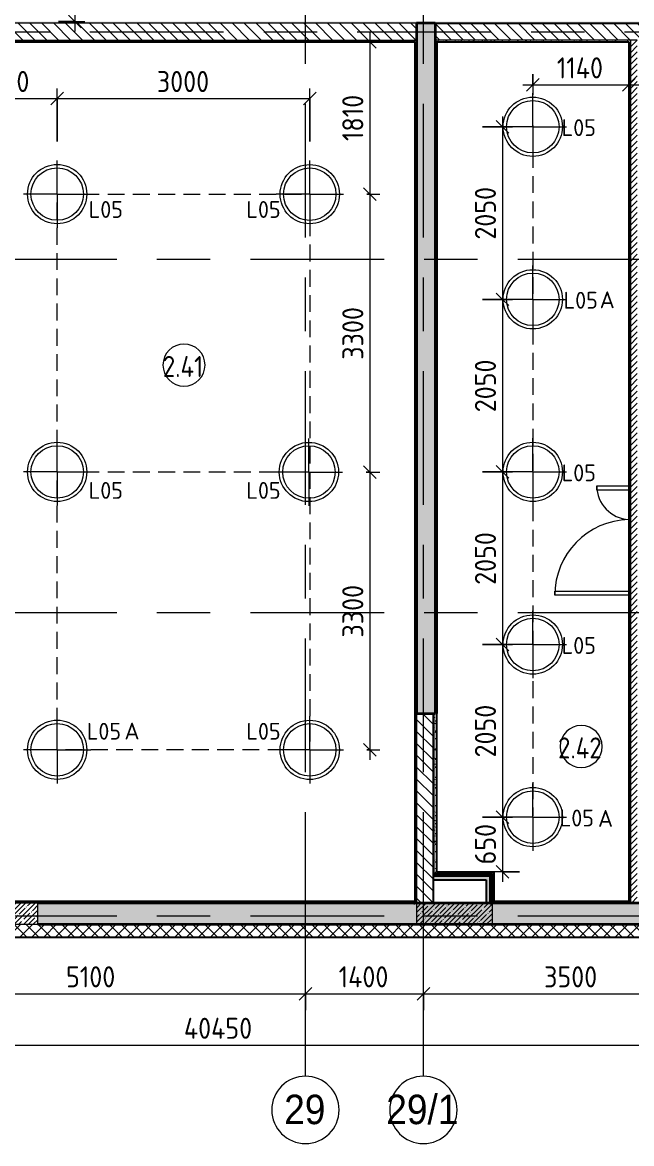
# Model space of a CAD drawing. Header units: millimetres. Extents: x 81094 to 272713, y -8553 to 29000.
# Drawn here: x 102448 to 109683, y -2706 to 10610 of the extents above; entities that cross this region are included whole.
import ezdxf

# ---------------------------------------------------------------- set-up
doc = ezdxf.new("R2010")
doc.units = ezdxf.units.MM
doc.linetypes.add('ADSK_Штрих_ш2 п1', pattern=[300, 200, -100])
doc.linetypes.add('Осевая', pattern=[3175, 635, -476.25, 1587.5, -476.25])
for name, color, linetype, lineweight in [('A-ANNO-DIMS', 7, 'Continuous', 9), ('A-ANNO-DIMS-100', 7, 'Continuous', 9), ('A-AREA-IDEN', 7, 'Continuous', 9), ('A-DETL-1', 7, 'ADSK_Штрих_ш2 п1', 9), ('A-DOOR', 7, 'Continuous', 9), ('A-DOOR-1', 7, 'Continuous', 13), ('A-WALL', 7, 'Continuous', 9), ('E-LITE-EQPM-IDEN', 7, 'Continuous', 9), ('I-WALL', 7, 'Continuous', 9), ('S-COLS', 7, 'Continuous', 9), ('Оси', 7, 'Continuous', 9), ('Оси-1', 7, 'Continuous', 20), ('Оси-2', 7, 'Осевая', 9)]:
    doc.layers.add(name, color=color, linetype=linetype, lineweight=lineweight)
for name, color, linetype, lineweight, true_color in [('A-ANNO-NOTE', 1, 'Continuous', 9, 0xff0000), ('A-WALL-1', 7, 'Continuous', 35, 0x3c3c3c), ('A-WALL-3', 7, 'Continuous', 25, 0x3c3c3c), ('A-WALL-FNSH-1', 7, 'Continuous', 9, 0x3c3c3c), ('A-WALL-FNSH-2', 7, 'Continuous', 13, 0x3c3c3c), ('G-ANNO-TEXT-1', 1, 'Continuous', 9, 0xff0000)]:
    doc.layers.add(name, color=color, linetype=linetype, lineweight=lineweight, true_color=true_color)
doc.styles.add('Arial', font='arial.ttf', dxfattribs={"width": 0.9, "height": 350})
doc.styles.add('GOST Common', font='GOST_Common.ttf', dxfattribs={"height": 200})
doc.styles.add('GOST Common_1', font='GOST_Common.ttf', dxfattribs={"width": 0.9, "height": 250})
doc.styles.add('ISOCPEUR', font='isocpeur.ttf', dxfattribs={"width": 0.9, "height": 250})
doc.styles.add('ISOCPEUR_2', font='isocpeur.ttf', dxfattribs={"height": 200})
doc.dimstyles.new('ISO-2_5_0_9К_БОЛЬШОЙ', dxfattribs={"dimscale": 304.8, "dimtxt": 248.995294, "dimasz": 0.492126, "dimexe": 0.393701, "dimexo": 0.984252, "dimgap": 0, "dimtad": 1, "dimdec": 0, "dimrnd": 10, "dimzin": 0, "dimdsep": 46, "dimtxsty": 'ISOCPEUR', "dimblk1": 'OBLIQUE', "dimblk2": 'OBLIQUE', "dimsah": 1, "dimcen": 0.09, "dimdle": 0.393701, "dimazin": 0, "dimtfac": 1, "dimtdec": 4, "dimtix": 1, "dimtmove": 0, "dimatfit": 3, "dimfxl": 1, "dimtvp": 1, "dimtolj": 1, "dimtzin": 0, "dimarcsym": 2})
pattern_1 = [(135, (0, 0), (-70.71068, -70.71068), [])]
pattern_2 = [(45, (0, 0), (-57.024626, 57.024626), []), (45, (57.025, 0), (-57.024626, 57.024626), [100.806, -20.161, 3.353, -16.808])]
pattern_3 = [(0, (0, 0), (121.92, 30.48), [10.058, -81.382, 10.058, -81.382, -487.68]), (0, (0, 0), (121.92, 30.48), [-182.88, 10.058, -172.822, 10.058, -81.382, -213.36]), (0, (0, 0), (121.92, 30.48), [-457.2, 10.058, -50.902, 10.058, -142.342]), (120, (45.72, 15.24), (-87.356454, 90.345817), [10.058, -81.382, 10.058, -81.382, -487.68]), (120, (45.72, 15.24), (-87.356454, 90.345817), [-182.88, 10.058, -172.822, 10.058, -81.382, -213.36]), (120, (45.72, 15.24), (-87.356454, 90.345817), [-457.2, 10.058, -50.902, 10.058, -142.342]), (240, (60.96, 76.2), (-34.563546, -120.825817), [10.058, -81.382, 10.058, -81.382, -487.68]), (240, (60.96, 76.2), (-34.563546, -120.825817), [-182.88, 10.058, -172.822, 10.058, -81.382, -213.36]), (240, (60.96, 76.2), (-34.563546, -120.825817), [-457.2, 10.058, -50.902, 10.058, -142.342])]
pattern_4 = [(45, (0, 0), (-106.06602, 106.06602), []), (135, (0, 0), (-106.06602, -106.06602), [])]

# ---------------------------------------------------------------- blocks, each defined once
blk = doc.blocks.new('BSC_Колонна _Прямоугольная - 250х900-V3-План расстановки осветительного оборудования 2 этажа в осях 23-33')
at = {"layer": 'S-COLS'}
h = blk.add_hatch(dxfattribs=at)
h.set_pattern_fill('FP_7', color=256, style=0, pattern_type=2)
h.set_pattern_definition([(45, (-102180, -25), (-57.024626, 57.024626), []), (45, (-102122.975, -25), (-57.024626, 57.024626), [100.806, -20.161, 3.353, -16.808])])
h.paths.add_polyline_path([(-149, -125), (450, -125), (450, 125), (-450, 125), (-450, -125)])
for p, q in [((450, 125), (-450, 125)), ((-450, 125), (-450, -125)), ((450, -125), (450, 125)), ((-450, -125), (450, -125))]:
    blk.add_line(p, q, dxfattribs=at)
blk = doc.blocks.new('110_Дверь_СКБ_2Ст - Д-5_п_ Из игровой в коридор-32351726-План расстановки осветительного оборудования 2 этажа в осях 23-33')
at = {"layer": 'A-DOOR'}
for centre, radius, start, end in [((-638, -40), 400, 270, 357.1167), ((662, -40), 900, 181.2776, 270)]:
    blk.add_arc(centre, radius, start, end, dxfattribs=at)
at = {"layer": 'A-DOOR-1'}
for p, q in [((-638, -440), (-638, -60)), ((-588, -60), (-588, -440)), ((612, -940), (612, -60)), ((662, -60), (662, -940)), ((-588, -440), (-638, -440)), ((662, -940), (612, -940))]:
    blk.add_line(p, q, dxfattribs=at)
blk = doc.blocks.new('Ось сетки - D8-29747960-План расстановки осветительного оборудования 2 этажа в осях 23-33')
at = {"layer": 'Оси-1'}
for start, end in [(360, 180), (180, 360)]:
    blk.add_arc((0, 0), 4, start, end, dxfattribs=at)
blk = doc.blocks.new('DIMBLOCK20-План расстановки осветительного оборудования 2 этажа в осях 23-33')
at = {"layer": 'A-ANNO-DIMS-100', "lineweight": 20}
for p, q in [((100710, -928), (100635, -1003)), ((100710, -928), (100785, -853)), ((105810, -928), (105735, -1003)), ((105810, -928), (105885, -853))]:
    blk.add_line(p, q, dxfattribs=at)
at = {"layer": 'A-ANNO-DIMS-100'}
for p, q in [((100710, -1121), (100710, -808)), ((100710, -928), (105810, -928)), ((100710, -928), (100710, -1121)), ((105810, -1121), (105810, -808)), ((105810, -928), (105810, -1121))]:
    blk.add_line(p, q, dxfattribs=at)
at = {"layer": 'A-ANNO-DIMS-100', "color": 0, "insert": (102966, -601), "char_height": 250, "width": 706.76, "attachment_point": 1, "line_spacing_factor": 1.149209, "style": 'ISOCPEUR'}
blk.add_mtext('5100', dxfattribs=at)
blk = doc.blocks.new('_Oblique')
at = {"color": 0, "linetype": 'ByBlock', "lineweight": -2}
blk.add_line((-0.5, -0.5), (0.5, 0.5), dxfattribs=at)
blk = doc.blocks.new('DIMBLOCK21-План расстановки осветительного оборудования 2 этажа в осях 23-33')
at = {"layer": 'A-ANNO-DIMS-100', "lineweight": 20}
for p, q in [((105810, -928), (105735, -1003)), ((105810, -928), (105885, -853)), ((107210, -928), (107135, -1003)), ((107210, -928), (107285, -853))]:
    blk.add_line(p, q, dxfattribs=at)
at = {"layer": 'A-ANNO-DIMS-100'}
for p, q in [((105810, -1121), (105810, -808)), ((105810, -928), (107210, -928)), ((105810, -928), (105810, -1121)), ((107210, -1121), (107210, -808)), ((107210, -928), (107210, -1121))]:
    blk.add_line(p, q, dxfattribs=at)
at = {"layer": 'A-ANNO-DIMS-100', "color": 0, "insert": (106204, -601), "char_height": 250, "width": 735.49, "attachment_point": 1, "line_spacing_factor": 1.149209, "style": 'ISOCPEUR'}
blk.add_mtext('1400', dxfattribs=at)
blk = doc.blocks.new('DIMBLOCK22-План расстановки осветительного оборудования 2 этажа в осях 23-33')
at = {"layer": 'A-ANNO-DIMS-100', "lineweight": 20}
for p, q in [((107210, -928), (107135, -1003)), ((107210, -928), (107285, -853)), ((110710, -928), (110635, -1003)), ((110710, -928), (110785, -853))]:
    blk.add_line(p, q, dxfattribs=at)
at = {"layer": 'A-ANNO-DIMS-100'}
for p, q in [((107210, -1121), (107210, -808)), ((107210, -928), (110710, -928)), ((107210, -928), (107210, -1121)), ((110710, -1121), (110710, -808)), ((110710, -928), (110710, -1121))]:
    blk.add_line(p, q, dxfattribs=at)
at = {"layer": 'A-ANNO-DIMS-100', "color": 0, "insert": (108644, -601), "char_height": 250, "width": 758.48, "attachment_point": 1, "line_spacing_factor": 1.149209, "style": 'ISOCPEUR'}
blk.add_mtext('3500', dxfattribs=at)
blk = doc.blocks.new('DIMBLOCK42-План расстановки осветительного оборудования 2 этажа в осях 23-33')
at = {"layer": 'A-ANNO-DIMS-100'}
for p, q in [((101631, 9513), (101631, 9827)), ((102861, 9196), (102861, 9827)), ((101511, 9707), (102861, 9707)), ((101631, 9707), (101631, 9513)), ((102861, 9707), (102861, 9196))]:
    blk.add_line(p, q, dxfattribs=at)
at = {"layer": 'A-ANNO-DIMS-100', "lineweight": 20}
for p, q in [((101631, 9707), (101706, 9782)), ((102861, 9707), (102936, 9782)), ((101631, 9707), (101556, 9632)), ((102861, 9707), (102786, 9632))]:
    blk.add_line(p, q, dxfattribs=at)
at = {"layer": 'A-ANNO-DIMS-100', "color": 0, "insert": (101952, 10033), "char_height": 250, "width": 706.76, "attachment_point": 1, "line_spacing_factor": 1.149209, "style": 'ISOCPEUR'}
blk.add_mtext('1230', dxfattribs=at)
blk = doc.blocks.new('DIMBLOCK43-План расстановки осветительного оборудования 2 этажа в осях 23-33')
at = {"layer": 'A-ANNO-DIMS-100'}
for p, q in [((102861, 9196), (102861, 9827)), ((105861, 9195), (105861, 9827)), ((102861, 9707), (105861, 9707)), ((102861, 9707), (102861, 9196)), ((105861, 9707), (105861, 9195))]:
    blk.add_line(p, q, dxfattribs=at)
at = {"layer": 'A-ANNO-DIMS-100', "lineweight": 20}
for p, q in [((102861, 9707), (102936, 9782)), ((105861, 9707), (105936, 9782)), ((102861, 9707), (102786, 9632)), ((105861, 9707), (105786, 9632))]:
    blk.add_line(p, q, dxfattribs=at)
at = {"layer": 'A-ANNO-DIMS-100', "color": 0, "insert": (104045, 10033), "char_height": 250, "width": 758.48, "attachment_point": 1, "line_spacing_factor": 1.149209, "style": 'ISOCPEUR'}
blk.add_mtext('3000', dxfattribs=at)
blk = doc.blocks.new('DIMBLOCK56-План расстановки осветительного оборудования 2 этажа в осях 23-33')
at = {"layer": 'A-ANNO-DIMS-100'}
for p, q in [((108149, 9491), (108149, 7321)), ((107912, 9371), (108269, 9371)), ((108149, 9371), (107912, 9371)), ((107912, 7321), (108269, 7321)), ((108149, 7321), (107912, 7321))]:
    blk.add_line(p, q, dxfattribs=at)
at = {"layer": 'A-ANNO-DIMS-100', "lineweight": 20}
for p, q in [((108149, 9371), (108074, 9446)), ((108149, 9371), (108224, 9296)), ((108149, 7321), (108074, 7396)), ((108149, 7321), (108224, 7246))]:
    blk.add_line(p, q, dxfattribs=at)
at = {"layer": 'A-ANNO-DIMS-100', "color": 0, "insert": (107822, 8030), "char_height": 250, "width": 758.48, "attachment_point": 1, "rotation": 90, "line_spacing_factor": 1.149209, "style": 'ISOCPEUR'}
blk.add_mtext('2050', dxfattribs=at)
blk = doc.blocks.new('DIMBLOCK57-План расстановки осветительного оборудования 2 этажа в осях 23-33')
at = {"layer": 'A-ANNO-DIMS-100', "lineweight": 20}
for p, q in [((108149, 7321), (108074, 7396)), ((108149, 7321), (108224, 7246)), ((108149, 5271), (108074, 5346)), ((108149, 5271), (108224, 5196))]:
    blk.add_line(p, q, dxfattribs=at)
at = {"layer": 'A-ANNO-DIMS-100'}
for p, q in [((107912, 7321), (108269, 7321)), ((108149, 7321), (107912, 7321)), ((108149, 7321), (108149, 5271)), ((107912, 5271), (108269, 5271)), ((108149, 5271), (107912, 5271))]:
    blk.add_line(p, q, dxfattribs=at)
at = {"layer": 'A-ANNO-DIMS-100', "color": 0, "insert": (107822, 5980), "char_height": 250, "width": 758.48, "attachment_point": 1, "rotation": 90, "line_spacing_factor": 1.149209, "style": 'ISOCPEUR'}
blk.add_mtext('2050', dxfattribs=at)
blk = doc.blocks.new('DIMBLOCK58-План расстановки осветительного оборудования 2 этажа в осях 23-33')
at = {"layer": 'A-ANNO-DIMS-100', "lineweight": 20}
for p, q in [((108149, 5271), (108074, 5346)), ((108149, 5271), (108224, 5196)), ((108149, 3221), (108074, 3296)), ((108149, 3221), (108224, 3146))]:
    blk.add_line(p, q, dxfattribs=at)
at = {"layer": 'A-ANNO-DIMS-100'}
for p, q in [((107912, 5271), (108269, 5271)), ((108149, 5271), (107912, 5271)), ((108149, 5271), (108149, 3221)), ((107912, 3221), (108269, 3221)), ((108149, 3221), (107912, 3221))]:
    blk.add_line(p, q, dxfattribs=at)
at = {"layer": 'A-ANNO-DIMS-100', "color": 0, "insert": (107822, 3930), "char_height": 250, "width": 758.48, "attachment_point": 1, "rotation": 90, "line_spacing_factor": 1.149209, "style": 'ISOCPEUR'}
blk.add_mtext('2050', dxfattribs=at)
blk = doc.blocks.new('DIMBLOCK59-План расстановки осветительного оборудования 2 этажа в осях 23-33')
at = {"layer": 'A-ANNO-DIMS-100'}
for p, q in [((107912, 3221), (108269, 3221)), ((108149, 3221), (107912, 3221)), ((108149, 3221), (108149, 1171)), ((107912, 1171), (108269, 1171)), ((108149, 1171), (107912, 1171))]:
    blk.add_line(p, q, dxfattribs=at)
at = {"layer": 'A-ANNO-DIMS-100', "lineweight": 20}
for p, q in [((108149, 3221), (108074, 3296)), ((108149, 3221), (108224, 3146)), ((108149, 1171), (108074, 1246)), ((108149, 1171), (108224, 1096))]:
    blk.add_line(p, q, dxfattribs=at)
at = {"layer": 'A-ANNO-DIMS-100', "color": 0, "insert": (107822, 1880), "char_height": 250, "width": 758.48, "attachment_point": 1, "rotation": 90, "line_spacing_factor": 1.149209, "style": 'ISOCPEUR'}
blk.add_mtext('2050', dxfattribs=at)
blk = doc.blocks.new('DIMBLOCK60-План расстановки осветительного оборудования 2 этажа в осях 23-33')
at = {"layer": 'A-ANNO-DIMS-100', "lineweight": 20}
for p, q in [((108149, 1171), (108074, 1246)), ((108149, 1171), (108224, 1096)), ((108149, 521), (108074, 596)), ((108149, 521), (108224, 446))]:
    blk.add_line(p, q, dxfattribs=at)
at = {"layer": 'A-ANNO-DIMS-100'}
for p, q in [((107912, 1171), (108269, 1171)), ((108149, 1171), (107912, 1171)), ((108149, 1171), (108149, 401)), ((108350, 521), (108029, 521)), ((108149, 521), (108350, 521))]:
    blk.add_line(p, q, dxfattribs=at)
at = {"layer": 'A-ANNO-DIMS-100', "color": 0, "insert": (107822, 609), "char_height": 250, "width": 568.86, "attachment_point": 1, "rotation": 90, "line_spacing_factor": 1.149209, "style": 'ISOCPEUR'}
blk.add_mtext('650', dxfattribs=at)
blk = doc.blocks.new('Марка_Помещения - Номер-25198446-План расстановки осветительного оборудования 2 этажа в осях 23-33')
at = {"layer": 'A-AREA-IDEN'}
for start, end in [(360, 180), (180, 360)]:
    blk.add_arc((0, 0), 2.5, start, end, dxfattribs=at)
blk = doc.blocks.new('DIMBLOCK115-План расстановки осветительного оборудования 2 этажа в осях 23-33')
at = {"layer": 'A-ANNO-DIMS-100'}
for p, q in [((103776, 11721), (102951, 11721)), ((103071, 11841), (103071, 10501)), ((103071, 11721), (103776, 11721)), ((102877, 10621), (103191, 10621)), ((103071, 10621), (102877, 10621))]:
    blk.add_line(p, q, dxfattribs=at)
at = {"layer": 'A-ANNO-DIMS-100', "lineweight": 20}
for p, q in [((103071, 11721), (102996, 11796)), ((103071, 11721), (103146, 11646)), ((103071, 10621), (102996, 10696)), ((103071, 10621), (103146, 10546))]:
    blk.add_line(p, q, dxfattribs=at)
at = {"layer": 'A-ANNO-DIMS-100', "color": 0, "insert": (102744, 10898), "char_height": 250, "width": 655.05, "attachment_point": 1, "rotation": 90, "line_spacing_factor": 1.149209, "style": 'ISOCPEUR'}
blk.add_mtext('1100', dxfattribs=at)
blk = doc.blocks.new('DIMBLOCK141-План расстановки осветительного оборудования 2 этажа в осях 23-33')
at = {"layer": 'A-ANNO-DIMS-100', "lineweight": 20}
for p, q in [((106574, 10379), (106499, 10454)), ((106574, 10379), (106649, 10304)), ((106574, 8570), (106499, 8645)), ((106574, 8570), (106649, 8495))]:
    blk.add_line(p, q, dxfattribs=at)
at = {"layer": 'A-ANNO-DIMS-100'}
for p, q in [((106574, 10499), (106574, 8570)), ((106380, 10379), (106694, 10379)), ((106574, 10379), (106380, 10379)), ((106539, 8570), (106694, 8570)), ((106574, 8570), (106539, 8570))]:
    blk.add_line(p, q, dxfattribs=at)
at = {"layer": 'A-ANNO-DIMS-100', "color": 0, "insert": (106247, 9201), "char_height": 250, "width": 655.05, "attachment_point": 1, "rotation": 90, "line_spacing_factor": 1.149209, "style": 'ISOCPEUR'}
blk.add_mtext('1810', dxfattribs=at)
blk = doc.blocks.new('DIMBLOCK142-План расстановки осветительного оборудования 2 этажа в осях 23-33')
at = {"layer": 'A-ANNO-DIMS-100', "lineweight": 20}
for p, q in [((106574, 8570), (106499, 8645)), ((106574, 8570), (106649, 8495)), ((106574, 5270), (106499, 5345)), ((106574, 5270), (106649, 5195))]:
    blk.add_line(p, q, dxfattribs=at)
at = {"layer": 'A-ANNO-DIMS-100'}
for p, q in [((106539, 8570), (106694, 8570)), ((106574, 8570), (106539, 8570)), ((106574, 8570), (106574, 5270)), ((106530, 5270), (106694, 5270)), ((106574, 5270), (106530, 5270))]:
    blk.add_line(p, q, dxfattribs=at)
at = {"layer": 'A-ANNO-DIMS-100', "color": 0, "insert": (106247, 6604), "char_height": 250, "width": 758.48, "attachment_point": 1, "rotation": 90, "line_spacing_factor": 1.149209, "style": 'ISOCPEUR'}
blk.add_mtext('3300', dxfattribs=at)
blk = doc.blocks.new('DIMBLOCK143-План расстановки осветительного оборудования 2 этажа в осях 23-33')
at = {"layer": 'A-ANNO-DIMS-100', "lineweight": 20}
for p, q in [((106574, 5270), (106499, 5345)), ((106574, 5270), (106649, 5195)), ((106574, 1970), (106499, 2045)), ((106574, 1970), (106649, 1895))]:
    blk.add_line(p, q, dxfattribs=at)
at = {"layer": 'A-ANNO-DIMS-100'}
for p, q in [((106530, 5270), (106694, 5270)), ((106574, 5270), (106530, 5270)), ((106574, 5270), (106574, 1850)), ((106539, 1970), (106694, 1970)), ((106574, 1970), (106539, 1970))]:
    blk.add_line(p, q, dxfattribs=at)
at = {"layer": 'A-ANNO-DIMS-100', "color": 0, "insert": (106247, 3304), "char_height": 250, "width": 758.48, "attachment_point": 1, "rotation": 90, "line_spacing_factor": 1.149209, "style": 'ISOCPEUR'}
blk.add_mtext('3300', dxfattribs=at)
blk = doc.blocks.new('DIMBLOCK144-План расстановки осветительного оборудования 2 этажа в осях 23-33')
at = {"layer": 'A-ANNO-DIMS-100'}
for p, q in [((108510, 9996), (108510, 9748)), ((108510, 9868), (108510, 9996)), ((109649, 9674), (109649, 9988)), ((108390, 9868), (109769, 9868)), ((109649, 9868), (109649, 9674))]:
    blk.add_line(p, q, dxfattribs=at)
at = {"layer": 'A-ANNO-DIMS-100', "lineweight": 20}
for p, q in [((108510, 9868), (108435, 9793)), ((108510, 9868), (108585, 9943)), ((109649, 9868), (109574, 9793)), ((109649, 9868), (109724, 9943))]:
    blk.add_line(p, q, dxfattribs=at)
at = {"layer": 'A-ANNO-DIMS-100', "color": 0, "insert": (108795, 10195), "char_height": 250, "width": 683.78, "attachment_point": 1, "line_spacing_factor": 1.149209, "style": 'ISOCPEUR'}
blk.add_mtext('1140', dxfattribs=at)
blk = doc.blocks.new('DIMBLOCK147-План расстановки осветительного оборудования 2 этажа в осях 23-33')
at = {"layer": 'A-ANNO-DIMS-100'}
for p, q in [((84560, -1732), (84560, -1418)), ((125010, -1732), (125010, -1418)), ((84440, -1538), (125130, -1538)), ((84560, -1538), (84560, -1732)), ((125010, -1538), (125010, -1732))]:
    blk.add_line(p, q, dxfattribs=at)
at = {"layer": 'A-ANNO-DIMS-100', "lineweight": 20}
for p, q in [((84560, -1538), (84635, -1463)), ((125010, -1538), (125085, -1463)), ((84560, -1538), (84485, -1613)), ((125010, -1538), (124935, -1613))]:
    blk.add_line(p, q, dxfattribs=at)
at = {"layer": 'A-ANNO-DIMS-100', "color": 0, "insert": (104366, -1212), "char_height": 250, "width": 1005.56, "attachment_point": 1, "line_spacing_factor": 1.149209, "style": 'ISOCPEUR'}
blk.add_mtext('40450', dxfattribs=at)

msp = doc.modelspace()

# ---------------------------------------------------------------- hatches: boundary and pattern name
at = {"layer": 'A-WALL'}
h = msp.add_hatch(dxfattribs=at)
h.set_pattern_fill('FP_1', color=256, style=0, pattern_type=2)
h.set_pattern_definition([(45, (0, 0), (-70.71068, 70.71068), []), (135, (0, 0), (-70.71068, -70.71068), [])])
h.paths.add_polyline_path([(125080, -250), (125080, -100), (89210, -100), (89210, -250), (120779.1, -250)])
at = {"layer": 'I-WALL'}
h = msp.add_hatch(dxfattribs=at)
h.set_pattern_fill('FP_19', color=256, style=0, pattern_type=2)
h.set_pattern_definition(pattern_3)
h.paths.add_polyline_path([(120779.1, 10600), (121190, 10600), (121190, 10620), (100809, 10620), (100809, 10600), (119330, 10600)])
h = msp.add_hatch(dxfattribs=at)
h.set_pattern_fill('FP_3', color=256, style=0, pattern_type=2)
h.set_pattern_definition(pattern_1)
h.paths.add_polyline_path([(107110, 10400), (107130, 10400), (107130, 10600), (101610, 10600), (101610, 10400), (105263.5, 10400)])
h = msp.add_hatch(dxfattribs=at)
h.set_pattern_fill('FP_2', color=256, style=0, pattern_type=2)
h.set_pattern_definition(pattern_2)
h.paths.add_polyline_path([(107350, 2400), (107350, 10600), (107130, 10600), (107130, 2400), (107330, 2400)])
h = msp.add_hatch(dxfattribs=at)
h.set_pattern_fill('FP_3', color=256, style=0, pattern_type=2)
h.set_pattern_definition(pattern_1)
h.paths.add_polyline_path([(121425.6, 10400), (121451, 10400), (121450, 10600), (119330, 10600), (119330, 10400), (121210, 10400)])
h.paths.add_polyline_path([(111728.3, 10400), (111930, 10400), (111930, 10600), (107350, 10600), (107350, 10400), (110435.4, 10400)])
h = msp.add_hatch(dxfattribs=at)
h.set_pattern_fill('FP_19', color=256, style=0, pattern_type=2)
h.set_pattern_definition(pattern_3)
h.paths.add_polyline_path([(107110, 10380), (107110, 10400), (101610, 10400), (101610, 10380), (105263.5, 10380)])
h = msp.add_hatch(dxfattribs=at)
h.set_pattern_fill('FP_19', color=256, style=0, pattern_type=2)
h.set_pattern_definition(pattern_3)
h.paths.add_polyline_path([(107110, 150), (107130, 150), (107130, 10400), (107110, 10400), (107110, 1961.2)])
h = msp.add_hatch(dxfattribs=at)
h.set_pattern_fill('FP_19', color=256, style=0, pattern_type=2)
h.set_pattern_definition(pattern_3)
h.paths.add_polyline_path([(109650, 10380), (109650, 10400), (107350, 10400), (107350, 10380), (109142.4, 10380)])
h = msp.add_hatch(dxfattribs=at)
h.set_pattern_fill('FP_19', color=256, style=0, pattern_type=2)
h.set_pattern_definition(pattern_3)
h.paths.add_polyline_path([(109670, 150), (109670, 10400), (109650, 10400), (109650, 150)])
h = msp.add_hatch(dxfattribs=at)
h.set_pattern_fill('FP_4', color=256, style=0, pattern_type=2)
h.set_pattern_definition([(45, (0, 0), (-35.35534, 35.35534), [])])
h.paths.add_polyline_path([(109750, 150), (109750, 10400), (109670, 10400), (109670, 150)])
h = msp.add_hatch(dxfattribs=at)
h.set_pattern_fill('FP_19', color=256, style=0, pattern_type=2)
h.set_pattern_definition(pattern_3)
h.paths.add_polyline_path([(107350, 2400), (107370, 2400), (107370, 10380), (107350, 10380), (107350, 4047.8)])
h = msp.add_hatch(dxfattribs=at)
h.set_pattern_fill('FP_3', color=256, style=0, pattern_type=2)
h.set_pattern_definition(pattern_1)
h.paths.add_polyline_path([(107330, 150), (107330, 2400), (107130, 2400), (107130, 150)])
h = msp.add_hatch(dxfattribs=at)
h.set_pattern_fill('FP_19', color=256, style=0, pattern_type=2)
h.set_pattern_definition(pattern_3)
h.paths.add_polyline_path([(107370, 501), (107370, 2400), (107330, 2400), (107330, 501)])
h = msp.add_hatch(dxfattribs=at)
h.set_pattern_fill('FP_28', color=256, style=0, pattern_type=2)
h.set_pattern_definition(pattern_4)
h.paths.add_polyline_path([(108005, 488.5), (108017.5, 488.5), (108017.5, 501), (107330, 501), (107330, 488.5), (107955, 488.5)])
h = msp.add_hatch(dxfattribs=at)
h.set_pattern_fill('FP_28', color=256, style=0, pattern_type=2)
h.set_pattern_definition(pattern_4)
h.paths.add_polyline_path([(107955, 476), (108005, 476), (108005, 488.5), (107330, 488.5), (107330, 476), (107849.5, 476)])
for points in [[(107955, 426), (107955, 476), (107330, 476), (107330, 426), (107849.5, 426)], [(107955, 150), (108005, 150), (108005, 476), (107955, 476), (107955, 396.2)]]:
    msp.add_hatch(color=256, dxfattribs=at).paths.add_polyline_path(points)
h = msp.add_hatch(dxfattribs=at)
h.set_pattern_fill('FP_19', color=256, style=0, pattern_type=2)
h.set_pattern_definition(pattern_3)
h.paths.add_polyline_path([(108030, 501), (108030, 521), (107370, 521), (107370, 501), (107955, 501)])
h = msp.add_hatch(dxfattribs=at)
h.set_pattern_fill('FP_28', color=256, style=0, pattern_type=2)
h.set_pattern_definition(pattern_4)
h.paths.add_polyline_path([(108005, 150), (108017.5, 150), (108017.5, 488.5), (108005, 488.5), (108005, 396.2)])
h = msp.add_hatch(dxfattribs=at)
h.set_pattern_fill('FP_28', color=256, style=0, pattern_type=2)
h.set_pattern_definition(pattern_4)
h.paths.add_polyline_path([(108017.5, 150), (108030, 150), (108030, 501), (108017.5, 501), (108017.5, 396.2)])
h = msp.add_hatch(dxfattribs=at)
h.set_pattern_fill('FP_19', color=256, style=0, pattern_type=2)
h.set_pattern_definition(pattern_3)
h.paths.add_polyline_path([(108030, 150), (108050, 150), (108050, 521), (108030, 521), (108030, 396.2)])
h = msp.add_hatch(dxfattribs=at)
h.set_pattern_fill('FP_2', color=256, style=0, pattern_type=2)
h.set_pattern_definition(pattern_2)
h.paths.add_polyline_path([(123730, -100), (123730, 150), (102630, 150), (102630, -100), (123365, -100)])
h.paths.add_polyline_path([(101730, -100), (101730, 150), (99930, 150), (99930, -100), (101384.7, -100)])
h.paths.add_polyline_path([(99030, -100), (99030, 150), (94530, 150), (94530, -100), (97505.8, -100)])
h.paths.add_polyline_path([(93630, -100), (93630, 150), (91030, 150), (91030, 100), (91050, 100), (91050, -100), (93626.9, -100)])
h = msp.add_hatch(dxfattribs=at)
h.set_pattern_fill('FP_19', color=256, style=0, pattern_type=2)
h.set_pattern_definition(pattern_3)
h.paths.add_polyline_path([(107097, 150), (107110, 150), (107109, 170), (101965, 170), (101965, 150), (105263.5, 150)])
h = msp.add_hatch(dxfattribs=at)
h.set_pattern_fill('FP_19', color=256, style=0, pattern_type=2)
h.set_pattern_definition(pattern_3)
h.paths.add_polyline_path([(109650, 150), (109650, 170), (108050, 170), (108050, 150), (109142.4, 150)])
at = {"layer": 'S-COLS'}
h = msp.add_hatch(dxfattribs=at)
h.set_pattern_fill('FP_2', color=256, style=0, pattern_type=2)
h.set_pattern_definition(pattern_2)
h.paths.add_polyline_path([(107130, -100), (108030, -100), (108030, 150), (107130, 150)])

# ---------------------------------------------------------------- linework, layer by layer
at = {"layer": 'A-ANNO-NOTE'}
for p, q in [((108510, 9371), (108510, 9771)), ((108510, 9371), (108110, 9371)), ((108510, 9371), (108510, 8971)), ((108510, 9371), (108910, 9371)), ((102861, 8571), (102861, 8971)), ((105861, 8570), (105861, 8970)), ((102861, 8571), (102461, 8571)), ((102861, 8571), (102861, 8171)), ((102861, 8571), (103261, 8571)), ((105861, 8570), (105461, 8570)), ((105861, 8570), (105861, 8170)), ((105861, 8570), (106261, 8570)), ((108510, 7321), (108510, 7721)), ((108510, 7321), (108110, 7321)), ((108510, 7321), (108510, 6921)), ((108510, 7321), (108910, 7321)), ((102861, 5271), (102861, 5671)), ((105851.4, 5270), (105851.4, 5670)), ((108510, 5271), (108510, 5671)), ((102861, 5271), (102461, 5271)), ((102861, 5271), (102861, 4871)), ((102861, 5271), (103261, 5271)), ((105851.4, 5270), (105451.4, 5270)), ((105851.4, 5270), (105851.4, 4870)), ((105851.4, 5270), (106251.4, 5270)), ((108510, 5271), (108110, 5271)), ((108510, 5271), (108510, 4871)), ((108510, 5271), (108910, 5271)), ((108510, 3221), (108510, 3621)), ((108510, 3221), (108110, 3221)), ((108510, 3221), (108510, 2821)), ((108510, 3221), (108910, 3221)), ((102861, 1971), (102861, 2371)), ((105861, 1970), (105861, 2370)), ((102861, 1971), (102461, 1971)), ((102861, 1971), (102861, 1571)), ((102861, 1971), (103261, 1971)), ((105861, 1970), (105461, 1970)), ((105861, 1970), (105861, 1570)), ((105861, 1970), (106261, 1970)), ((108510, 1171), (108510, 1571)), ((108510, 1171), (108110, 1171)), ((108510, 1171), (108510, 771)), ((108510, 1171), (108910, 1171))]:
    msp.add_line(p, q, dxfattribs=at)
for centre, radius in [((108510, 9371), 352), ((108510, 9371), 311.5), ((102861, 8571), 352), ((105861, 8570), 352), ((102861, 8571), 311.5), ((105861, 8570), 311.5), ((108510, 7321), 352), ((108510, 7321), 311.5), ((102861, 5271), 352), ((105851.4, 5270), 352), ((108510, 5271), 352), ((102861, 5271), 311.5), ((105851.4, 5270), 311.5), ((108510, 5271), 311.5), ((108510, 3221), 352), ((108510, 3221), 311.5), ((102861, 1971), 352), ((102861, 1971), 311.5), ((105861, 1970), 352), ((105861, 1970), 311.5), ((108510, 1171), 352), ((108510, 1171), 311.5)]:
    msp.add_circle(centre, radius, dxfattribs=at)
at = {"layer": 'A-DETL-1'}
for p, q in [((108510, 9384.9), (108510, 1184.9)), ((102861, 8571), (105861, 8571)), ((102861, 1970), (102861, 8571)), ((105861, 8571), (105861, 1970)), ((102861, 5270.5), (105861, 5270.5)), ((105861, 1970), (102861, 1970))]:
    msp.add_line(p, q, dxfattribs=at)
at = {"layer": 'A-WALL'}
for p, q in [((107130, 10600), (101610, 10600)), ((101610, 10400), (107130, 10400)), ((109750, 10400), (107350, 10400)), ((109670, 10400), (109670, 150)), ((107330, 488.5), (108017.5, 488.5)), ((108017.5, 488.5), (108017.5, 150)), ((89210, -250), (125230, -250))]:
    msp.add_line(p, q, dxfattribs=at)
at = {"layer": 'A-WALL-1'}
for p, q in [((107130, 10600), (107130, 2400)), ((107350, 10600), (107130, 10600)), ((107350, 10600), (107350, 2400)), ((107130, 2400), (107350, 2400)), ((107330, 501), (108030, 501)), ((107330, 501), (107330, 476)), ((107330, 476), (108005, 476)), ((108005, 476), (108005, 150)), ((108030, 150), (108030, 501)), ((124830, 150), (102630, 150)), ((107097, 150), (107109, 150)), ((108005, 150), (108030, 150)), ((102630, -100), (123730, -100))]:
    msp.add_line(p, q, dxfattribs=at)
at = {"layer": 'A-WALL-3'}
for p, q in [((107350, 10600), (111930, 10600)), ((101630, 10380), (107110, 10380)), ((107110, 10380), (107110, 150)), ((107370, 10380), (109650, 10380)), ((107370, 10380), (107370, 2400)), ((109650, 10380), (109650, 170)), ((107130, 150), (107130, 2400)), ((107330, 150), (107330, 2400)), ((107330, 2400), (107330, 501)), ((107370, 521), (107370, 2400)), ((107330, 426), (107955, 426)), ((107370, 521), (108050, 521)), ((107955, 426), (107955, 150)), ((108050, 170), (108050, 521)), ((107110, 170), (101985, 170)), ((102630, 150), (107097, 150)), ((107130, 150), (107330, 150)), ((107955, 150), (108005, 150)), ((109650, 170), (108050, 170))]:
    msp.add_line(p, q, dxfattribs=at)
at = {"layer": 'A-WALL-FNSH-1'}
msp.add_line((89202, -258), (125238, -258), dxfattribs=at)
at = {"layer": 'A-WALL-FNSH-2'}
for p, q in [((101631, 10379), (107109, 10379)), ((107109, 10379), (107109, 171)), ((107371, 10379), (109649, 10379)), ((107371, 522), (107371, 10379)), ((109649, 10379), (109649, 171)), ((107370, 2400), (107370, 521)), ((108051, 522), (107371, 522)), ((108051, 171), (108051, 522)), ((107109, 171), (101986, 171)), ((109649, 171), (108051, 171)), ((89207, -253), (125233, -253))]:
    msp.add_line(p, q, dxfattribs=at)
at = {"layer": 'S-COLS'}
for p, q in [((108030, 150), (107130, 150)), ((107130, 150), (107130, -100)), ((108030, -100), (108030, 150)), ((107130, -100), (108030, -100))]:
    msp.add_line(p, q, dxfattribs=at)
at = {"layer": 'Оси'}
for p, q in [((105810, -1906.3), (105810, 593.7)), ((107210, -1906.3), (107210, 593.7))]:
    msp.add_line(p, q, dxfattribs=at)
at = {"layer": 'Оси-2'}
for p, q in [((105810, 593.7), (105810, 19528.3)), ((107210, 593.7), (107210, 19528.3)), ((86263.9, 10500), (122738, 10500)), ((84993.9, 7800), (122738, 7800)), ((84993.9, 3600), (122738, 3600)), ((84993.9, 0), (122738, 0))]:
    msp.add_line(p, q, dxfattribs=at)

# ---------------------------------------------------------------- block references
at = {"layer": 'A-AREA-IDEN', "xscale": 99.99999999999993, "yscale": 99.99999999999993, "zscale": 99.99999999999993}
for p in [(104366.9, 6540.2), (109085, 2009.4)]:
    msp.add_blockref('Марка_Помещения - Номер-25198446-План расстановки осветительного оборудования 2 этажа в осях 23-33', p, dxfattribs=at)
at = {"layer": 'A-DOOR', "rotation": 269.9999999999999}
msp.add_blockref('110_Дверь_СКБ_2Ст - Д-5_п_ Из игровой в коридор-32351726-План расстановки осветительного оборудования 2 этажа в осях 23-33', (109710, 4467.5), dxfattribs=at)
at = {"layer": 'S-COLS'}
msp.add_blockref('BSC_Колонна _Прямоугольная - 250х900-V3-План расстановки осветительного оборудования 2 этажа в осях 23-33', (102180, 25), dxfattribs=at)
at = {"layer": 'Оси-1', "xscale": 99.99999999999993, "yscale": 99.99999999999993, "zscale": 99.99999999999993}
for p in [(105810, -2306.3), (107210, -2306.3)]:
    msp.add_blockref('Ось сетки - D8-29747960-План расстановки осветительного оборудования 2 этажа в осях 23-33', p, dxfattribs=at)

# ---------------------------------------------------------------- texts
at = {"layer": 'A-AREA-IDEN', "char_height": 250, "attachment_point": 1, "style": 'GOST Common_1'}
for s, insert, width in [('2.41', (104116.1, 6648.7), 627.721), ('2.42', (108810.2, 2118), 685.443)]:
    msp.add_mtext(s, dxfattribs=dict(at, insert=insert, width=width))
at = {"layer": 'E-LITE-EQPM-IDEN', "char_height": 200, "width": 529.114, "attachment_point": 1, "style": 'GOST Common'}
for insert in [(108852.6, 9460.3), (103235.6, 8488.3), (105108.5, 8488.3), (108875.6, 7410.3), (108852.6, 5360.3), (103235.6, 5151.6), (105108.5, 5151.6), (108852.6, 3310.3), (103212.6, 2291), (105108.5, 2291), (108829.6, 1260.3)]:
    msp.add_mtext('L05', dxfattribs=dict(at, insert=insert))
at = {"layer": 'G-ANNO-TEXT-1', "char_height": 200, "width": 224.472, "attachment_point": 1, "style": 'ISOCPEUR_2'}
for insert in [(109303.6, 7415.3), (103659.5, 2293.1), (109283.6, 1255.3)]:
    msp.add_mtext('\\fISOCPEUR|b0|i0|c204|p34|;А', dxfattribs=dict(at, insert=insert))
at = {"layer": 'Оси', "char_height": 350, "attachment_point": 1, "style": 'Arial'}
for s, insert, width in [('29', (105557.4, -2125.6), 606.076), ('29/1', (106769.7, -2125.6), 1060.633)]:
    msp.add_mtext(s, dxfattribs=dict(at, insert=insert, width=width))

# ---------------------------------------------------------------- dimensions: what is measured, and where the dimension line sits
at = {"layer": 'A-ANNO-DIMS'}
for base, p1, p2, override, picture, middle in [((103070.8, 10621), (104076.3, 11721), (103176.8, 10621), {"dimpost": '<>', "dimfxl": 1420.935232}, 'DIMBLOCK115-План расстановки осветительного оборудования 2 этажа в осях 23-33', (102945.8, 11171)), ((106573.63915, 8570), (106679.70517, 10378.50001), (106239.29836, 8570), {"dimpost": '<>', "dimfxl": 1861.351773}, 'DIMBLOCK141-План расстановки осветительного оборудования 2 этажа в осях 23-33', (106448.63915, 9474.25)), ((108148.9, 7321), (108212.5, 9371), (108212.5, 7321), {"dimpost": '<>', "dimfxl": 2050}, 'DIMBLOCK56-План расстановки осветительного оборудования 2 этажа в осях 23-33', (108023.9, 8346)), ((106573.6, 5270), (106239.3, 8570), (106229.7, 5270), {"dimpost": '<>', "dimfxl": 3300.013966}, 'DIMBLOCK142-План расстановки осветительного оборудования 2 этажа в осях 23-33', (106448.6, 6920)), ((108148.9, 5271), (108212.5, 7321), (108212.5, 5271), {"dimpost": '<>', "dimfxl": 2050}, 'DIMBLOCK57-План расстановки осветительного оборудования 2 этажа в осях 23-33', (108023.9, 6296)), ((106573.6, 1970), (106229.7, 5270), (106239.3, 1970), {"dimpost": '<>', "dimfxl": 3300.013966}, 'DIMBLOCK143-План расстановки осветительного оборудования 2 этажа в осях 23-33', (106448.6, 3620)), ((108148.9, 3221), (108212.5, 5271), (108212.5, 3221), {"dimpost": '<>', "dimfxl": 2050}, 'DIMBLOCK58-План расстановки осветительного оборудования 2 этажа в осях 23-33', (108023.9, 4246)), ((108148.9, 1171), (108212.5, 3221), (108212.5, 1171), {"dimpost": '<>', "dimfxl": 2050}, 'DIMBLOCK59-План расстановки осветительного оборудования 2 этажа в осях 23-33', (108023.9, 2196)), ((108148.9, 521), (108212.5, 1171), (108050, 521), {"dimpost": '<>', "dimfxl": 670.004657}, 'DIMBLOCK60-План расстановки осветительного оборудования 2 этажа в осях 23-33', (108023.9, 846))]:
    dim = msp.add_linear_dim(base=base, p1=p1, p2=p2, angle=90, dimstyle='ISO-2_5_0_9К_БОЛЬШОЙ', override=override, dxfattribs=at)
    dim.commit()
    dim.dimension.update_dxf_attribs({"geometry": picture, "text_midpoint": middle})
for base, p1, p2, override, picture, middle in [((109649, 9868), (108510, 9696.4), (109649, 9974.1), {"dimpost": '<>', "dimfxl": 1172.357154}, 'DIMBLOCK144-План расстановки осветительного оборудования 2 этажа в осях 23-33', (109079.5, 9993)), ((102861, 9706.9), (101631, 9812.9), (102861, 8896.4), {"dimpost": '<>', "dimfxl": 1533.930071}, 'DIMBLOCK42-План расстановки осветительного оборудования 2 этажа в осях 23-33', (102246, 9831.9)), ((105861, 9706.9), (102861, 8896.4), (105861, 8895.4), {"dimpost": '<>', "dimfxl": 3000.000167}, 'DIMBLOCK43-План расстановки осветительного оборудования 2 этажа в осях 23-33', (104361, 9831.9)), ((105810, -927.5), (100710, -821.4), (105810, -821.4), {"dimpost": '<>', "dimfxl": 5100}, 'DIMBLOCK20-План расстановки осветительного оборудования 2 этажа в осях 23-33', (103260, -802.5)), ((107210, -927.5), (105810, -821.4), (107210, -821.4), {"dimpost": '<>', "dimfxl": 1400}, 'DIMBLOCK21-План расстановки осветительного оборудования 2 этажа в осях 23-33', (106510, -802.5)), ((110710, -927.5), (107210, -821.4), (110710, -821.4), {"dimpost": '<>', "dimfxl": 3500}, 'DIMBLOCK22-План расстановки осветительного оборудования 2 этажа в осях 23-33', (108960, -802.5)), ((125010, -1538.4), (84560, -1432.3), (125010, -1432.3), {"dimpost": '<>', "dimfxl": 40450}, 'DIMBLOCK147-План расстановки осветительного оборудования 2 этажа в осях 23-33', (104785, -1413.4))]:
    dim = msp.add_linear_dim(base=base, p1=p1, p2=p2, dimstyle='ISO-2_5_0_9К_БОЛЬШОЙ', override=override, dxfattribs=at)
    dim.commit()
    dim.dimension.update_dxf_attribs({"geometry": picture, "text_midpoint": middle})

doc.saveas('drawing.dxf')
